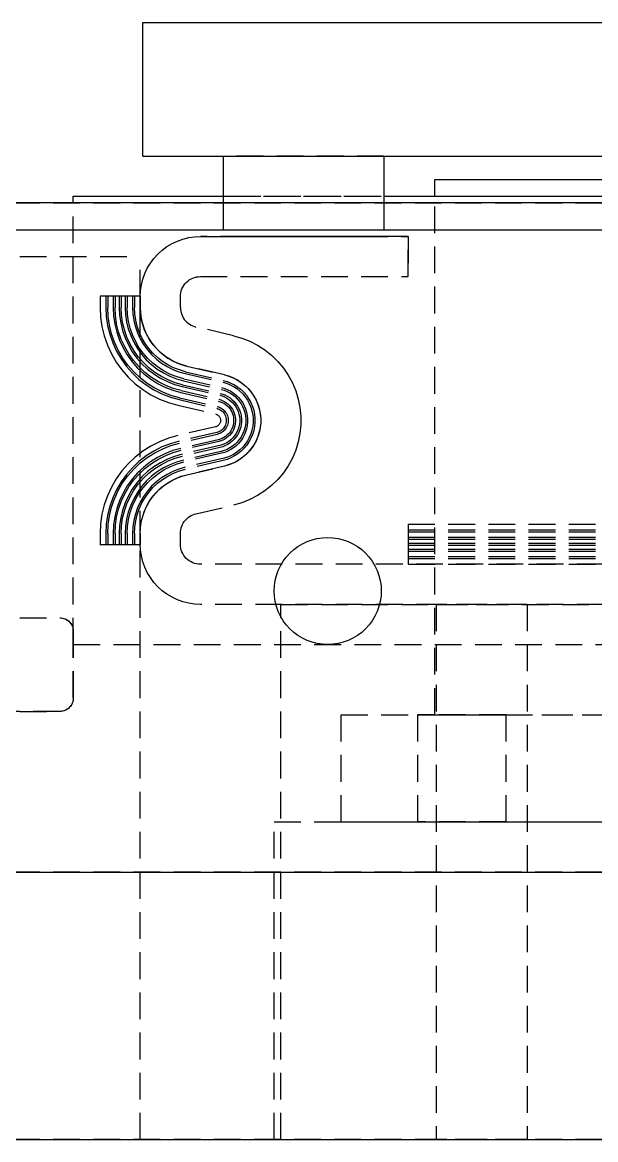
# Model space of a CAD drawing. Header units: metres. Extents: x -200 to 3000, y -1652 to 380.
# Drawn here: x 2541.2 to 2584, y -760 to -676.5 of the extents above; entities that cross this region are included whole.
import ezdxf

# ---------------------------------------------------------------- set-up
doc = ezdxf.new("R2010")
doc.units = ezdxf.units.M
doc.linetypes.add('DASHED2', pattern=[3, 2, -1])
doc.layers.add('GIZLI', color=8, linetype='DASHED2')
doc.layers.add('GORUNEN', color=7, linetype='Continuous')

msp = doc.modelspace()

# ---------------------------------------------------------------- linework, layer by layer
at = {"layer": 'GIZLI'}
for points in [[(2550.2, -686.5), (2550.2, -676.5)], [(2550.2, -676.5), (2649.8, -676.5)], [(2550.2, -686.5), (2550.2, -676.5)], [(2550.2, -676.5), (2649.8, -676.5)], [(2550.2, -686.5), (2550.2, -676.5)], [(2550.2, -676.5), (2649.8, -676.5)], [(2550.2, -686.5), (2550.2, -676.5)], [(2550.2, -676.5), (2649.8, -676.5)], [(2550.2, -686.5), (2550.2, -676.5)], [(2550.2, -676.5), (2649.8, -676.5)], [(2550.2, -686.5), (2649.8, -686.5)], [(2550.2, -686.5), (2649.8, -686.5)], [(2550.2, -686.5), (2649.8, -686.5)], [(2550.2, -686.5), (2649.8, -686.5)], [(2550.2, -686.5), (2649.8, -686.5)], [(2568.2, -686.5), (2556.2, -686.5)], [(2556.2, -686.5), (2562.2, -686.5)], [(2568.2, -686.5), (2556.2, -686.5)], [(2556.2, -686.5), (2562.2, -686.5)], [(2568.2, -686.5), (2556.2, -686.5)], [(2556.2, -686.5), (2562.2, -686.5)], [(2556.2, -686.5), (2556.2, -692.5)], [(2556.2, -686.5), (2556.2, -692.5)], [(2562.2, -686.5), (2568.2, -686.5)], [(2562.2, -686.5), (2568.2, -686.5)], [(2562.2, -686.5), (2568.2, -686.5)], [(2568.2, -686.5), (2568.2, -692.5)], [(2568.2, -686.5), (2568.2, -692.5)], [(2572, -728.25), (2572, -688.25)], [(2572, -688.25), (2628, -688.25)], [(2545, -723), (2545, -689.5)], [(2545, -689.5), (2655, -689.5)], [(2556.2, -689.5), (2568.2, -689.5)], [(2572, -728.25), (2572, -689.5)], [(2507.5, -690), (2692.5, -690)], [(2545, -723), (2545, -690)], [(2556.2, -690), (2556.2, -692.5)], [(2568.2, -690), (2568.2, -692.5)], [(2502.5, -692), (2692.5, -692)], [(2550, -697), (2550.022, -696.559), (2550.086, -696.122), (2550.194, -695.694), (2550.343, -695.278), (2550.531, -694.879), (2550.758, -694.5), (2551.021, -694.145), (2551.318, -693.818), (2551.645, -693.521), (2552, -693.258), (2552.379, -693.031), (2552.778, -692.843), (2553.194, -692.694), (2553.622, -692.586), (2554.059, -692.522), (2554.5, -692.5)], [(2550, -697), (2550.022, -696.559), (2550.086, -696.122), (2550.194, -695.694), (2550.343, -695.278), (2550.531, -694.879), (2550.758, -694.5), (2551.021, -694.145), (2551.318, -693.818), (2551.645, -693.521), (2552, -693.258), (2552.379, -693.031), (2552.778, -692.843), (2553.194, -692.694), (2553.622, -692.586), (2554.059, -692.522), (2554.5, -692.5)], [(2570, -692.5), (2554.5, -692.5)], [(2554.5, -692.5), (2570, -692.5)], [(2568.2, -692.5), (2556.2, -692.5)], [(2556.2, -692.5), (2562.2, -692.5)], [(2568.2, -692.5), (2556.2, -692.5)], [(2556.2, -692.5), (2562.2, -692.5)], [(2568.2, -692.5), (2556.2, -692.5)], [(2556.2, -692.5), (2562.2, -692.5)], [(2562.2, -692.5), (2568.2, -692.5)], [(2562.2, -692.5), (2568.2, -692.5)], [(2562.2, -692.5), (2568.2, -692.5)], [(2570, -695.5), (2570, -692.5)], [(2570, -692.5), (2570, -695.5)], [(2520, -694), (2550, -694)], [(2520, -694), (2550, -694)], [(2520, -694), (2550, -694)], [(2520, -694), (2550, -694)], [(2550, -760), (2550, -694)], [(2550, -760), (2550, -694)], [(2550, -760), (2550, -694)], [(2550, -760), (2550, -694)], [(2553, -697), (2553.007, -696.853), (2553.029, -696.707), (2553.065, -696.565), (2553.114, -696.426), (2553.177, -696.293), (2553.253, -696.167), (2553.34, -696.048), (2553.439, -695.939), (2553.548, -695.84), (2553.667, -695.753), (2553.793, -695.677), (2553.926, -695.614), (2554.065, -695.565), (2554.207, -695.529), (2554.353, -695.507), (2554.5, -695.5)], [(2553, -697), (2553.007, -696.853), (2553.029, -696.707), (2553.065, -696.565), (2553.114, -696.426), (2553.177, -696.293), (2553.253, -696.167), (2553.34, -696.048), (2553.439, -695.939), (2553.548, -695.84), (2553.667, -695.753), (2553.793, -695.677), (2553.926, -695.614), (2554.065, -695.565), (2554.207, -695.529), (2554.353, -695.507), (2554.5, -695.5)], [(2554.5, -695.5), (2570, -695.5)], [(2554.5, -695.5), (2570, -695.5)], [(2547, -696.957), (2547, -697.807)], [(2547.428, -696.957), (2547, -696.957)], [(2550, -696.957), (2547, -696.957)], [(2547.428, -696.957), (2547.428, -697.807)], [(2547.57, -696.957), (2547.428, -696.957)], [(2547.57, -696.957), (2547.57, -697.807)], [(2547.57, -696.957), (2547.57, -697.807)], [(2547.979, -696.957), (2547.57, -696.957)], [(2547.979, -696.957), (2547.979, -697.807)], [(2548.12, -696.957), (2547.979, -696.957)], [(2548.12, -696.957), (2548.12, -697.807)], [(2548.12, -696.957), (2548.12, -697.807)], [(2548.429, -696.957), (2548.12, -696.957)], [(2548.429, -696.957), (2548.429, -697.807)], [(2548.571, -696.957), (2548.429, -696.957)], [(2548.571, -696.957), (2548.571, -697.807)], [(2548.571, -696.957), (2548.571, -697.807)], [(2548.88, -696.957), (2548.571, -696.957)], [(2548.88, -696.957), (2548.88, -697.807)], [(2549.021, -696.957), (2548.88, -696.957)], [(2549.021, -696.957), (2549.021, -697.807)], [(2549.021, -696.957), (2549.021, -697.807)], [(2549.43, -696.957), (2549.021, -696.957)], [(2549.43, -696.957), (2549.43, -697.807)], [(2549.572, -696.957), (2549.43, -696.957)], [(2549.572, -696.957), (2549.572, -697.807)], [(2549.572, -696.957), (2549.572, -697.807)], [(2550, -696.957), (2549.572, -696.957)], [(2550, -696.957), (2550, -697.807)], [(2550, -696.957), (2550, -697.807)], [(2550, -697.807), (2550, -697)], [(2550, -697.807), (2550, -697)], [(2553, -697.807), (2553, -697)], [(2553, -697.807), (2553, -697)], [(2547, -697.807), (2547.035, -698.526), (2547.138, -699.238), (2547.309, -699.937), (2547.546, -700.616), (2547.847, -701.27), (2548.209, -701.891), (2548.629, -702.475), (2549.104, -703.016), (2549.628, -703.509), (2550.196, -703.95), (2550.805, -704.334), (2551.447, -704.658), (2552.117, -704.919), (2552.81, -705.114)], [(2547.428, -697.807), (2547.461, -698.485), (2547.558, -699.156), (2547.72, -699.815), (2547.943, -700.456), (2548.227, -701.072), (2548.569, -701.658), (2548.965, -702.208), (2549.412, -702.718), (2549.906, -703.183), (2550.442, -703.599), (2551.016, -703.961), (2551.621, -704.266), (2552.253, -704.513), (2552.906, -704.697)], [(2552.938, -704.559), (2552.298, -704.379), (2551.679, -704.137), (2551.085, -703.838), (2550.523, -703.483), (2549.998, -703.076), (2549.514, -702.62), (2549.076, -702.12), (2548.687, -701.581), (2548.352, -701.006), (2548.074, -700.403), (2547.855, -699.775), (2547.697, -699.129), (2547.602, -698.471), (2547.57, -697.807)], [(2552.938, -704.559), (2552.298, -704.379), (2551.679, -704.137), (2551.085, -703.838), (2550.523, -703.483), (2549.998, -703.076), (2549.514, -702.62), (2549.076, -702.12), (2548.687, -701.581), (2548.352, -701.006), (2548.074, -700.403), (2547.855, -699.775), (2547.697, -699.129), (2547.602, -698.471), (2547.57, -697.807)], [(2547.979, -697.807), (2548.009, -698.432), (2548.098, -699.051), (2548.247, -699.659), (2548.453, -700.25), (2548.715, -700.818), (2549.03, -701.358), (2549.395, -701.866), (2549.808, -702.336), (2550.263, -702.765), (2550.758, -703.148), (2551.287, -703.482), (2551.845, -703.764), (2552.428, -703.991), (2553.03, -704.161)], [(2553.062, -704.023), (2552.473, -703.857), (2551.903, -703.635), (2551.356, -703.359), (2550.839, -703.032), (2550.355, -702.658), (2549.91, -702.238), (2549.506, -701.778), (2549.149, -701.281), (2548.84, -700.752), (2548.584, -700.197), (2548.383, -699.619), (2548.237, -699.024), (2548.149, -698.419), (2548.12, -697.807)], [(2553.062, -704.023), (2552.473, -703.857), (2551.903, -703.635), (2551.356, -703.359), (2550.839, -703.032), (2550.355, -702.658), (2549.91, -702.238), (2549.506, -701.778), (2549.149, -701.281), (2548.84, -700.752), (2548.584, -700.197), (2548.383, -699.619), (2548.237, -699.024), (2548.149, -698.419), (2548.12, -697.807)], [(2548.429, -697.807), (2548.457, -698.389), (2548.541, -698.965), (2548.679, -699.531), (2548.871, -700.081), (2549.115, -700.61), (2549.408, -701.113), (2549.748, -701.585), (2550.132, -702.023), (2550.556, -702.423), (2551.016, -702.779), (2551.509, -703.09), (2552.029, -703.352), (2552.571, -703.564), (2553.132, -703.722)], [(2553.164, -703.584), (2552.616, -703.43), (2552.086, -703.223), (2551.579, -702.967), (2551.098, -702.663), (2550.648, -702.315), (2550.234, -701.925), (2549.859, -701.497), (2549.527, -701.036), (2549.24, -700.544), (2549.002, -700.028), (2548.815, -699.491), (2548.68, -698.938), (2548.598, -698.376), (2548.571, -697.807)], [(2553.164, -703.584), (2552.616, -703.43), (2552.086, -703.223), (2551.579, -702.967), (2551.098, -702.663), (2550.648, -702.315), (2550.234, -701.925), (2549.859, -701.497), (2549.527, -701.036), (2549.24, -700.544), (2549.002, -700.028), (2548.815, -699.491), (2548.68, -698.938), (2548.598, -698.376), (2548.571, -697.807)], [(2548.88, -697.807), (2548.906, -698.346), (2548.983, -698.879), (2549.111, -699.403), (2549.289, -699.912), (2549.515, -700.402), (2549.786, -700.867), (2550.101, -701.305), (2550.456, -701.71), (2550.849, -702.08), (2551.275, -702.41), (2551.731, -702.698), (2552.212, -702.941), (2552.715, -703.136), (2553.233, -703.283)], [(2553.265, -703.145), (2552.76, -703.002), (2552.27, -702.812), (2551.801, -702.575), (2551.356, -702.294), (2550.941, -701.972), (2550.558, -701.612), (2550.212, -701.217), (2549.905, -700.79), (2549.64, -700.336), (2549.42, -699.859), (2549.247, -699.363), (2549.122, -698.852), (2549.047, -698.332), (2549.021, -697.807)], [(2553.265, -703.145), (2552.76, -703.002), (2552.27, -702.812), (2551.801, -702.575), (2551.356, -702.294), (2550.941, -701.972), (2550.558, -701.612), (2550.212, -701.217), (2549.905, -700.79), (2549.64, -700.336), (2549.42, -699.859), (2549.247, -699.363), (2549.122, -698.852), (2549.047, -698.332), (2549.021, -697.807)], [(2549.43, -697.807), (2549.453, -698.293), (2549.523, -698.774), (2549.639, -699.247), (2549.799, -699.706), (2550.003, -700.148), (2550.248, -700.568), (2550.532, -700.963), (2550.852, -701.328), (2551.206, -701.662), (2551.591, -701.96), (2552.002, -702.219), (2552.436, -702.438), (2552.889, -702.615), (2553.357, -702.747)], [(2553.389, -702.609), (2552.934, -702.481), (2552.494, -702.309), (2552.072, -702.096), (2551.672, -701.844), (2551.298, -701.554), (2550.954, -701.23), (2550.642, -700.875), (2550.366, -700.491), (2550.128, -700.082), (2549.93, -699.653), (2549.774, -699.207), (2549.662, -698.748), (2549.594, -698.28), (2549.572, -697.807)], [(2553.389, -702.609), (2552.934, -702.481), (2552.494, -702.309), (2552.072, -702.096), (2551.672, -701.844), (2551.298, -701.554), (2550.954, -701.23), (2550.642, -700.875), (2550.366, -700.491), (2550.128, -700.082), (2549.93, -699.653), (2549.774, -699.207), (2549.662, -698.748), (2549.594, -698.28), (2549.572, -697.807)], [(2550, -697.807), (2550.018, -698.215), (2550.074, -698.619), (2550.165, -699.017), (2550.293, -699.404), (2550.455, -699.779), (2550.65, -700.137), (2550.877, -700.476), (2551.133, -700.793), (2551.417, -701.086), (2551.727, -701.351), (2552.059, -701.588), (2552.412, -701.794), (2552.781, -701.966), (2553.129, -702.093), (2553.486, -702.192)], [(2553.486, -702.192), (2553.07, -702.074), (2552.668, -701.918), (2552.283, -701.723), (2551.918, -701.493), (2551.577, -701.228), (2551.262, -700.933), (2550.978, -700.608), (2550.726, -700.258), (2550.508, -699.885), (2550.327, -699.493), (2550.185, -699.085), (2550.083, -698.666), (2550.021, -698.239), (2550, -697.807)], [(2553.486, -702.192), (2553.07, -702.074), (2552.668, -701.918), (2552.283, -701.723), (2551.918, -701.493), (2551.577, -701.228), (2551.262, -700.933), (2550.978, -700.608), (2550.726, -700.258), (2550.508, -699.885), (2550.327, -699.493), (2550.185, -699.085), (2550.083, -698.666), (2550.021, -698.239), (2550, -697.807)], [(2553.486, -702.192), (2553.07, -702.074), (2552.668, -701.918), (2552.283, -701.723), (2551.918, -701.493), (2551.577, -701.228), (2551.262, -700.933), (2550.978, -700.608), (2550.726, -700.258), (2550.508, -699.885), (2550.327, -699.493), (2550.185, -699.085), (2550.083, -698.666), (2550.021, -698.239), (2550, -697.807)], [(2553, -697.807), (2553.006, -697.943), (2553.025, -698.078), (2553.055, -698.211), (2553.098, -698.34), (2553.152, -698.465), (2553.217, -698.584), (2553.292, -698.697), (2553.378, -698.803), (2553.472, -698.9), (2553.575, -698.988), (2553.686, -699.067), (2553.804, -699.136), (2553.927, -699.193), (2554.043, -699.236), (2554.162, -699.269)], [(2553, -697.807), (2553.006, -697.943), (2553.025, -698.078), (2553.055, -698.211), (2553.098, -698.34), (2553.152, -698.465), (2553.217, -698.584), (2553.292, -698.697), (2553.378, -698.803), (2553.472, -698.9), (2553.575, -698.988), (2553.686, -699.067), (2553.804, -699.136), (2553.927, -699.193), (2554.043, -699.236), (2554.162, -699.269)], [(2556.965, -699.917), (2554.162, -699.269)], [(2556.965, -699.917), (2554.162, -699.269)], [(2556.965, -699.917), (2557.587, -700.094), (2558.188, -700.332), (2558.763, -700.628), (2559.305, -700.98), (2559.81, -701.384), (2560.272, -701.837), (2560.687, -702.333), (2561.05, -702.867), (2561.359, -703.435), (2561.61, -704.032), (2561.8, -704.649), (2561.928, -705.283), (2561.992, -705.927), (2561.992, -706.573), (2561.928, -707.217), (2561.8, -707.851), (2561.61, -708.468), (2561.359, -709.065), (2561.05, -709.633), (2560.687, -710.167), (2560.272, -710.663), (2559.81, -711.116), (2559.305, -711.52), (2558.763, -711.872), (2558.188, -712.168), (2557.587, -712.406), (2556.965, -712.583)], [(2556.965, -699.917), (2557.587, -700.094), (2558.188, -700.332), (2558.763, -700.628), (2559.305, -700.98), (2559.81, -701.384), (2560.272, -701.837), (2560.687, -702.333), (2561.05, -702.867), (2561.359, -703.435), (2561.61, -704.032), (2561.8, -704.649), (2561.928, -705.283), (2561.992, -705.927), (2561.992, -706.573), (2561.928, -707.217), (2561.8, -707.851), (2561.61, -708.468), (2561.359, -709.065), (2561.05, -709.633), (2560.687, -710.167), (2560.272, -710.663), (2559.81, -711.116), (2559.305, -711.52), (2558.763, -711.872), (2558.188, -712.168), (2557.587, -712.406), (2556.965, -712.583)], [(2556.289, -702.84), (2553.486, -702.192)], [(2556.289, -702.84), (2553.486, -702.192)], [(2553.486, -702.192), (2556.289, -702.84)], [(2553.486, -702.192), (2556.289, -702.84)], [(2553.357, -702.747), (2556.16, -703.395)], [(2553.389, -702.609), (2556.192, -703.258)], [(2553.389, -702.609), (2556.192, -703.258)], [(2556.289, -702.84), (2556.603, -702.928), (2556.907, -703.045), (2557.199, -703.19), (2557.476, -703.361), (2557.736, -703.558), (2557.977, -703.778), (2558.196, -704.019), (2558.392, -704.279), (2558.563, -704.557), (2558.707, -704.849), (2558.824, -705.153), (2558.911, -705.467), (2558.969, -705.788), (2558.997, -706.113), (2558.995, -706.439), (2558.962, -706.763), (2558.899, -707.083), (2558.807, -707.395), (2558.686, -707.698), (2558.538, -707.988), (2558.363, -708.263), (2558.163, -708.521), (2557.94, -708.759), (2557.696, -708.975), (2557.433, -709.167), (2557.154, -709.335), (2556.86, -709.475), (2556.578, -709.58), (2556.289, -709.66)], [(2556.289, -702.84), (2556.624, -702.935), (2556.947, -703.063), (2557.257, -703.223), (2557.549, -703.412), (2557.821, -703.63), (2558.07, -703.874), (2558.293, -704.141), (2558.489, -704.429), (2558.655, -704.734), (2558.79, -705.055), (2558.892, -705.388), (2558.961, -705.729), (2558.996, -706.076), (2558.996, -706.424), (2558.961, -706.771), (2558.892, -707.112), (2558.79, -707.445), (2558.655, -707.766), (2558.489, -708.071), (2558.293, -708.359), (2558.07, -708.626), (2557.821, -708.87), (2557.549, -709.088), (2557.257, -709.277), (2556.947, -709.437), (2556.624, -709.565), (2556.289, -709.66)], [(2556.289, -702.84), (2556.624, -702.935), (2556.947, -703.063), (2557.257, -703.223), (2557.549, -703.412), (2557.821, -703.63), (2558.07, -703.874), (2558.293, -704.141), (2558.489, -704.429), (2558.655, -704.734), (2558.79, -705.055), (2558.892, -705.388), (2558.961, -705.729), (2558.996, -706.076), (2558.996, -706.424), (2558.961, -706.771), (2558.892, -707.112), (2558.79, -707.445), (2558.655, -707.766), (2558.489, -708.071), (2558.293, -708.359), (2558.07, -708.626), (2557.821, -708.87), (2557.549, -709.088), (2557.257, -709.277), (2556.947, -709.437), (2556.624, -709.565), (2556.289, -709.66)], [(2556.289, -702.84), (2556.624, -702.935), (2556.947, -703.063), (2557.257, -703.223), (2557.549, -703.412), (2557.821, -703.63), (2558.07, -703.874), (2558.293, -704.141), (2558.489, -704.429), (2558.655, -704.734), (2558.79, -705.055), (2558.892, -705.388), (2558.961, -705.729), (2558.996, -706.076), (2558.996, -706.424), (2558.961, -706.771), (2558.892, -707.112), (2558.79, -707.445), (2558.655, -707.766), (2558.489, -708.071), (2558.293, -708.359), (2558.07, -708.626), (2557.821, -708.87), (2557.549, -709.088), (2557.257, -709.277), (2556.947, -709.437), (2556.624, -709.565), (2556.289, -709.66)], [(2553.132, -703.722), (2555.935, -704.37)], [(2553.164, -703.584), (2555.967, -704.233)], [(2553.164, -703.584), (2555.967, -704.233)], [(2553.233, -703.283), (2556.036, -703.931)], [(2553.265, -703.145), (2556.068, -703.794)], [(2553.265, -703.145), (2556.068, -703.794)], [(2556.068, -703.794), (2556.309, -703.862), (2556.543, -703.954), (2556.766, -704.069), (2556.976, -704.206), (2557.172, -704.363), (2557.351, -704.538), (2557.512, -704.73), (2557.653, -704.938), (2557.773, -705.158), (2557.87, -705.389), (2557.944, -705.629), (2557.993, -705.875), (2558.018, -706.125), (2558.018, -706.375), (2557.993, -706.625), (2557.944, -706.871), (2557.87, -707.111), (2557.773, -707.342), (2557.653, -707.562), (2557.512, -707.77), (2557.351, -707.962), (2557.172, -708.137), (2556.976, -708.294), (2556.766, -708.431), (2556.543, -708.546), (2556.309, -708.638), (2556.068, -708.706)], [(2556.068, -703.794), (2556.309, -703.862), (2556.543, -703.954), (2556.766, -704.069), (2556.976, -704.206), (2557.172, -704.363), (2557.351, -704.538), (2557.512, -704.73), (2557.653, -704.938), (2557.773, -705.158), (2557.87, -705.389), (2557.944, -705.629), (2557.993, -705.875), (2558.018, -706.125), (2558.018, -706.375), (2557.993, -706.625), (2557.944, -706.871), (2557.87, -707.111), (2557.773, -707.342), (2557.653, -707.562), (2557.512, -707.77), (2557.351, -707.962), (2557.172, -708.137), (2556.976, -708.294), (2556.766, -708.431), (2556.543, -708.546), (2556.309, -708.638), (2556.068, -708.706)], [(2556.16, -703.395), (2556.441, -703.475), (2556.712, -703.582), (2556.971, -703.716), (2557.215, -703.874), (2557.443, -704.057), (2557.651, -704.261), (2557.838, -704.484), (2558.002, -704.725), (2558.141, -704.981), (2558.254, -705.25), (2558.34, -705.529), (2558.398, -705.814), (2558.426, -706.104), (2558.426, -706.396), (2558.398, -706.686), (2558.34, -706.971), (2558.254, -707.25), (2558.141, -707.519), (2558.002, -707.775), (2557.838, -708.016), (2557.651, -708.239), (2557.443, -708.443), (2557.215, -708.626), (2556.971, -708.784), (2556.712, -708.918), (2556.441, -709.025), (2556.16, -709.105)], [(2556.192, -703.258), (2556.486, -703.341), (2556.77, -703.453), (2557.042, -703.593), (2557.298, -703.76), (2557.537, -703.951), (2557.755, -704.165), (2557.951, -704.399), (2558.123, -704.652), (2558.269, -704.92), (2558.387, -705.202), (2558.477, -705.494), (2558.537, -705.793), (2558.568, -706.097), (2558.568, -706.403), (2558.537, -706.707), (2558.477, -707.006), (2558.387, -707.298), (2558.269, -707.58), (2558.123, -707.848), (2557.951, -708.101), (2557.755, -708.335), (2557.537, -708.549), (2557.298, -708.74), (2557.042, -708.907), (2556.77, -709.047), (2556.486, -709.159), (2556.192, -709.242)], [(2556.192, -703.258), (2556.486, -703.341), (2556.77, -703.453), (2557.042, -703.593), (2557.298, -703.76), (2557.537, -703.951), (2557.755, -704.165), (2557.951, -704.399), (2558.123, -704.652), (2558.269, -704.92), (2558.387, -705.202), (2558.477, -705.494), (2558.537, -705.793), (2558.568, -706.097), (2558.568, -706.403), (2558.537, -706.707), (2558.477, -707.006), (2558.387, -707.298), (2558.269, -707.58), (2558.123, -707.848), (2557.951, -708.101), (2557.755, -708.335), (2557.537, -708.549), (2557.298, -708.74), (2557.042, -708.907), (2556.77, -709.047), (2556.486, -709.159), (2556.192, -709.242)], [(2552.906, -704.697), (2555.709, -705.345)], [(2552.938, -704.559), (2555.741, -705.208)], [(2552.938, -704.559), (2555.741, -705.208)], [(2553.03, -704.161), (2555.833, -704.809)], [(2553.062, -704.023), (2555.865, -704.672)], [(2553.062, -704.023), (2555.865, -704.672)], [(2555.865, -704.672), (2556.02, -704.716), (2556.17, -704.775), (2556.313, -704.849), (2556.448, -704.937), (2556.574, -705.037), (2556.689, -705.15), (2556.793, -705.274), (2556.883, -705.407), (2556.96, -705.549), (2557.023, -705.697), (2557.07, -705.851), (2557.102, -706.009), (2557.118, -706.169), (2557.118, -706.331), (2557.102, -706.491), (2557.07, -706.649), (2557.023, -706.803), (2556.96, -706.951), (2556.883, -707.093), (2556.793, -707.226), (2556.689, -707.35), (2556.574, -707.463), (2556.448, -707.563), (2556.313, -707.651), (2556.17, -707.725), (2556.02, -707.784), (2555.865, -707.828)], [(2555.865, -704.672), (2556.02, -704.716), (2556.17, -704.775), (2556.313, -704.849), (2556.448, -704.937), (2556.574, -705.037), (2556.689, -705.15), (2556.793, -705.274), (2556.883, -705.407), (2556.96, -705.549), (2557.023, -705.697), (2557.07, -705.851), (2557.102, -706.009), (2557.118, -706.169), (2557.118, -706.331), (2557.102, -706.491), (2557.07, -706.649), (2557.023, -706.803), (2556.96, -706.951), (2556.883, -707.093), (2556.793, -707.226), (2556.689, -707.35), (2556.574, -707.463), (2556.448, -707.563), (2556.313, -707.651), (2556.17, -707.725), (2556.02, -707.784), (2555.865, -707.828)], [(2555.935, -704.37), (2556.119, -704.423), (2556.298, -704.493), (2556.468, -704.581), (2556.629, -704.686), (2556.779, -704.806), (2556.916, -704.94), (2557.04, -705.087), (2557.147, -705.246), (2557.239, -705.415), (2557.313, -705.592), (2557.37, -705.775), (2557.408, -705.963), (2557.427, -706.154), (2557.427, -706.346), (2557.408, -706.537), (2557.37, -706.725), (2557.313, -706.908), (2557.239, -707.085), (2557.147, -707.254), (2557.04, -707.413), (2556.916, -707.56), (2556.779, -707.694), (2556.629, -707.814), (2556.468, -707.919), (2556.298, -708.007), (2556.119, -708.077), (2555.935, -708.13)], [(2555.967, -704.233), (2556.165, -704.289), (2556.356, -704.365), (2556.539, -704.459), (2556.712, -704.571), (2556.873, -704.7), (2557.02, -704.844), (2557.152, -705.002), (2557.268, -705.172), (2557.367, -705.353), (2557.446, -705.543), (2557.507, -705.74), (2557.548, -705.942), (2557.568, -706.147), (2557.568, -706.353), (2557.548, -706.558), (2557.507, -706.76), (2557.446, -706.957), (2557.367, -707.147), (2557.268, -707.328), (2557.152, -707.498), (2557.02, -707.656), (2556.873, -707.8), (2556.712, -707.929), (2556.539, -708.041), (2556.356, -708.135), (2556.165, -708.211), (2555.967, -708.267)], [(2555.967, -704.233), (2556.165, -704.289), (2556.356, -704.365), (2556.539, -704.459), (2556.712, -704.571), (2556.873, -704.7), (2557.02, -704.844), (2557.152, -705.002), (2557.268, -705.172), (2557.367, -705.353), (2557.446, -705.543), (2557.507, -705.74), (2557.548, -705.942), (2557.568, -706.147), (2557.568, -706.353), (2557.548, -706.558), (2557.507, -706.76), (2557.446, -706.957), (2557.367, -707.147), (2557.268, -707.328), (2557.152, -707.498), (2557.02, -707.656), (2556.873, -707.8), (2556.712, -707.929), (2556.539, -708.041), (2556.356, -708.135), (2556.165, -708.211), (2555.967, -708.267)], [(2556.036, -703.931), (2556.264, -703.996), (2556.484, -704.083), (2556.695, -704.192), (2556.893, -704.32), (2557.078, -704.468), (2557.247, -704.634), (2557.399, -704.816), (2557.532, -705.011), (2557.645, -705.219), (2557.737, -705.438), (2557.807, -705.664), (2557.853, -705.896), (2557.877, -706.132), (2557.877, -706.368), (2557.853, -706.604), (2557.807, -706.836), (2557.737, -707.062), (2557.645, -707.281), (2557.532, -707.489), (2557.399, -707.684), (2557.247, -707.866), (2557.078, -708.032), (2556.893, -708.18), (2556.695, -708.308), (2556.484, -708.417), (2556.264, -708.504), (2556.036, -708.569)], [(2552.81, -705.114), (2555.613, -705.763)], [(2555.709, -705.345), (2555.798, -705.371), (2555.884, -705.405), (2555.966, -705.447), (2556.044, -705.497), (2556.116, -705.555), (2556.182, -705.62), (2556.241, -705.69), (2556.293, -705.767), (2556.337, -705.848), (2556.373, -705.933), (2556.4, -706.021), (2556.418, -706.112), (2556.427, -706.204), (2556.427, -706.296), (2556.418, -706.388), (2556.4, -706.479), (2556.373, -706.567), (2556.337, -706.652), (2556.293, -706.733), (2556.241, -706.81), (2556.182, -706.88), (2556.116, -706.945), (2556.044, -707.003), (2555.966, -707.053), (2555.884, -707.095), (2555.798, -707.129), (2555.709, -707.155)], [(2555.741, -705.208), (2555.843, -705.237), (2555.942, -705.276), (2556.037, -705.325), (2556.126, -705.383), (2556.209, -705.449), (2556.285, -705.524), (2556.354, -705.605), (2556.414, -705.693), (2556.464, -705.787), (2556.506, -705.885), (2556.537, -705.987), (2556.558, -706.091), (2556.569, -706.197), (2556.569, -706.303), (2556.558, -706.409), (2556.537, -706.513), (2556.506, -706.615), (2556.464, -706.713), (2556.414, -706.807), (2556.354, -706.895), (2556.285, -706.976), (2556.209, -707.051), (2556.126, -707.117), (2556.037, -707.175), (2555.942, -707.224), (2555.843, -707.263), (2555.741, -707.292)], [(2555.741, -705.208), (2555.843, -705.237), (2555.942, -705.276), (2556.037, -705.325), (2556.126, -705.383), (2556.209, -705.449), (2556.285, -705.524), (2556.354, -705.605), (2556.414, -705.693), (2556.464, -705.787), (2556.506, -705.885), (2556.537, -705.987), (2556.558, -706.091), (2556.569, -706.197), (2556.569, -706.303), (2556.558, -706.409), (2556.537, -706.513), (2556.506, -706.615), (2556.464, -706.713), (2556.414, -706.807), (2556.354, -706.895), (2556.285, -706.976), (2556.209, -707.051), (2556.126, -707.117), (2556.037, -707.175), (2555.942, -707.224), (2555.843, -707.263), (2555.741, -707.292)], [(2555.833, -704.809), (2555.975, -704.85), (2556.112, -704.904), (2556.242, -704.971), (2556.366, -705.051), (2556.48, -705.143), (2556.586, -705.246), (2556.68, -705.359), (2556.763, -705.48), (2556.833, -705.61), (2556.89, -705.745), (2556.933, -705.886), (2556.962, -706.03), (2556.977, -706.176), (2556.977, -706.324), (2556.962, -706.47), (2556.933, -706.614), (2556.89, -706.755), (2556.833, -706.89), (2556.763, -707.02), (2556.68, -707.141), (2556.586, -707.254), (2556.48, -707.357), (2556.366, -707.449), (2556.242, -707.529), (2556.112, -707.596), (2555.975, -707.65), (2555.833, -707.691)], [(2555.613, -705.763), (2555.661, -705.776), (2555.707, -705.795), (2555.751, -705.818), (2555.793, -705.845), (2555.832, -705.876), (2555.867, -705.911), (2555.899, -705.949), (2555.927, -705.99), (2555.951, -706.033), (2555.97, -706.079), (2555.985, -706.127), (2555.994, -706.176), (2555.999, -706.225), (2555.999, -706.275), (2555.994, -706.324), (2555.985, -706.373), (2555.97, -706.421), (2555.951, -706.467), (2555.927, -706.51), (2555.899, -706.551), (2555.867, -706.589), (2555.832, -706.624), (2555.793, -706.655), (2555.751, -706.682), (2555.707, -706.705), (2555.661, -706.724), (2555.613, -706.737)], [(2555.613, -706.737), (2552.81, -707.386)], [(2555.709, -707.155), (2552.906, -707.803)], [(2552.81, -707.386), (2552.117, -707.581), (2551.447, -707.842), (2550.805, -708.166), (2550.196, -708.55), (2549.628, -708.991), (2549.104, -709.484), (2548.629, -710.025), (2548.209, -710.609), (2547.847, -711.23), (2547.546, -711.884), (2547.309, -712.563), (2547.138, -713.262), (2547.035, -713.974), (2547, -714.693)], [(2552.906, -707.803), (2552.253, -707.987), (2551.621, -708.234), (2551.016, -708.539), (2550.442, -708.901), (2549.906, -709.317), (2549.412, -709.782), (2548.965, -710.292), (2548.569, -710.842), (2548.227, -711.428), (2547.943, -712.044), (2547.72, -712.685), (2547.558, -713.344), (2547.461, -714.015), (2547.428, -714.693)], [(2547.57, -714.693), (2547.602, -714.029), (2547.697, -713.371), (2547.855, -712.725), (2548.074, -712.097), (2548.352, -711.494), (2548.687, -710.919), (2549.076, -710.38), (2549.514, -709.88), (2549.998, -709.424), (2550.523, -709.017), (2551.085, -708.662), (2551.679, -708.363), (2552.298, -708.121), (2552.938, -707.941)], [(2547.57, -714.693), (2547.602, -714.029), (2547.697, -713.371), (2547.855, -712.725), (2548.074, -712.097), (2548.352, -711.494), (2548.687, -710.919), (2549.076, -710.38), (2549.514, -709.88), (2549.998, -709.424), (2550.523, -709.017), (2551.085, -708.662), (2551.679, -708.363), (2552.298, -708.121), (2552.938, -707.941)], [(2555.741, -707.292), (2552.938, -707.941)], [(2555.741, -707.292), (2552.938, -707.941)], [(2555.833, -707.691), (2553.03, -708.339)], [(2555.865, -707.828), (2553.062, -708.477)], [(2555.865, -707.828), (2553.062, -708.477)], [(2553.03, -708.339), (2552.428, -708.509), (2551.845, -708.736), (2551.287, -709.018), (2550.758, -709.352), (2550.263, -709.735), (2549.808, -710.164), (2549.395, -710.634), (2549.03, -711.142), (2548.715, -711.682), (2548.453, -712.25), (2548.247, -712.841), (2548.098, -713.449), (2548.009, -714.068), (2547.979, -714.693)], [(2548.12, -714.693), (2548.149, -714.081), (2548.237, -713.476), (2548.383, -712.881), (2548.584, -712.303), (2548.84, -711.748), (2549.149, -711.219), (2549.506, -710.722), (2549.91, -710.262), (2550.355, -709.842), (2550.839, -709.468), (2551.356, -709.141), (2551.903, -708.865), (2552.473, -708.643), (2553.062, -708.477)], [(2548.12, -714.693), (2548.149, -714.081), (2548.237, -713.476), (2548.383, -712.881), (2548.584, -712.303), (2548.84, -711.748), (2549.149, -711.219), (2549.506, -710.722), (2549.91, -710.262), (2550.355, -709.842), (2550.839, -709.468), (2551.356, -709.141), (2551.903, -708.865), (2552.473, -708.643), (2553.062, -708.477)], [(2553.132, -708.778), (2552.571, -708.936), (2552.029, -709.148), (2551.509, -709.41), (2551.016, -709.721), (2550.556, -710.077), (2550.132, -710.477), (2549.748, -710.915), (2549.408, -711.387), (2549.115, -711.89), (2548.871, -712.419), (2548.679, -712.969), (2548.541, -713.535), (2548.457, -714.111), (2548.429, -714.693)], [(2555.935, -708.13), (2553.132, -708.778)], [(2555.967, -708.267), (2553.164, -708.916)], [(2555.967, -708.267), (2553.164, -708.916)], [(2556.036, -708.569), (2553.233, -709.217)], [(2556.068, -708.706), (2553.265, -709.355)], [(2556.068, -708.706), (2553.265, -709.355)], [(2548.571, -714.693), (2548.598, -714.124), (2548.68, -713.562), (2548.815, -713.009), (2549.002, -712.472), (2549.24, -711.956), (2549.527, -711.464), (2549.859, -711.003), (2550.234, -710.575), (2550.648, -710.185), (2551.098, -709.837), (2551.579, -709.533), (2552.086, -709.277), (2552.616, -709.07), (2553.164, -708.916)], [(2548.571, -714.693), (2548.598, -714.124), (2548.68, -713.562), (2548.815, -713.009), (2549.002, -712.472), (2549.24, -711.956), (2549.527, -711.464), (2549.859, -711.003), (2550.234, -710.575), (2550.648, -710.185), (2551.098, -709.837), (2551.579, -709.533), (2552.086, -709.277), (2552.616, -709.07), (2553.164, -708.916)], [(2553.233, -709.217), (2552.715, -709.364), (2552.212, -709.559), (2551.731, -709.802), (2551.275, -710.09), (2550.849, -710.42), (2550.456, -710.79), (2550.101, -711.195), (2549.786, -711.633), (2549.515, -712.098), (2549.289, -712.588), (2549.111, -713.097), (2548.983, -713.621), (2548.906, -714.154), (2548.88, -714.693)], [(2549.021, -714.693), (2549.047, -714.168), (2549.122, -713.648), (2549.247, -713.137), (2549.42, -712.641), (2549.64, -712.164), (2549.905, -711.71), (2550.212, -711.283), (2550.558, -710.888), (2550.941, -710.528), (2551.356, -710.206), (2551.801, -709.925), (2552.27, -709.688), (2552.76, -709.498), (2553.265, -709.355)], [(2549.021, -714.693), (2549.047, -714.168), (2549.122, -713.648), (2549.247, -713.137), (2549.42, -712.641), (2549.64, -712.164), (2549.905, -711.71), (2550.212, -711.283), (2550.558, -710.888), (2550.941, -710.528), (2551.356, -710.206), (2551.801, -709.925), (2552.27, -709.688), (2552.76, -709.498), (2553.265, -709.355)], [(2556.16, -709.105), (2553.357, -709.753)], [(2556.192, -709.242), (2553.389, -709.891)], [(2556.192, -709.242), (2553.389, -709.891)], [(2553.486, -710.308), (2556.289, -709.66)], [(2553.486, -710.308), (2556.289, -709.66)], [(2556.289, -709.66), (2553.486, -710.308)], [(2556.289, -709.66), (2553.486, -710.308)], [(2553.357, -709.753), (2552.889, -709.885), (2552.436, -710.062), (2552.002, -710.281), (2551.591, -710.54), (2551.206, -710.838), (2550.852, -711.172), (2550.532, -711.537), (2550.248, -711.932), (2550.003, -712.352), (2549.799, -712.794), (2549.639, -713.253), (2549.523, -713.726), (2549.453, -714.207), (2549.43, -714.693)], [(2549.572, -714.693), (2549.594, -714.22), (2549.662, -713.752), (2549.774, -713.293), (2549.93, -712.847), (2550.128, -712.418), (2550.366, -712.009), (2550.642, -711.625), (2550.954, -711.27), (2551.298, -710.946), (2551.672, -710.656), (2552.072, -710.404), (2552.494, -710.191), (2552.934, -710.019), (2553.389, -709.891)], [(2549.572, -714.693), (2549.594, -714.22), (2549.662, -713.752), (2549.774, -713.293), (2549.93, -712.847), (2550.128, -712.418), (2550.366, -712.009), (2550.642, -711.625), (2550.954, -711.27), (2551.298, -710.946), (2551.672, -710.656), (2552.072, -710.404), (2552.494, -710.191), (2552.934, -710.019), (2553.389, -709.891)], [(2550, -714.693), (2550.018, -714.285), (2550.074, -713.881), (2550.165, -713.483), (2550.293, -713.096), (2550.455, -712.721), (2550.65, -712.363), (2550.877, -712.024), (2551.133, -711.707), (2551.417, -711.414), (2551.727, -711.149), (2552.059, -710.912), (2552.412, -710.706), (2552.781, -710.534), (2553.129, -710.407), (2553.486, -710.308)], [(2550, -714.693), (2550.018, -714.285), (2550.074, -713.881), (2550.165, -713.483), (2550.293, -713.096), (2550.455, -712.721), (2550.65, -712.363), (2550.877, -712.024), (2551.133, -711.707), (2551.417, -711.414), (2551.727, -711.149), (2552.059, -710.912), (2552.412, -710.706), (2552.781, -710.534), (2553.129, -710.407), (2553.486, -710.308)], [(2550, -714.693), (2550.021, -714.261), (2550.083, -713.834), (2550.185, -713.415), (2550.327, -713.007), (2550.508, -712.615), (2550.726, -712.242), (2550.978, -711.892), (2551.262, -711.567), (2551.577, -711.272), (2551.918, -711.007), (2552.283, -710.777), (2552.668, -710.582), (2553.07, -710.426), (2553.486, -710.308)], [(2550, -714.693), (2550.021, -714.261), (2550.083, -713.834), (2550.185, -713.415), (2550.327, -713.007), (2550.508, -712.615), (2550.726, -712.242), (2550.978, -711.892), (2551.262, -711.567), (2551.577, -711.272), (2551.918, -711.007), (2552.283, -710.777), (2552.668, -710.582), (2553.07, -710.426), (2553.486, -710.308)], [(2554.162, -713.231), (2556.965, -712.583)], [(2554.162, -713.231), (2556.965, -712.583)], [(2553, -714.693), (2553.006, -714.557), (2553.025, -714.422), (2553.055, -714.289), (2553.098, -714.16), (2553.152, -714.035), (2553.217, -713.916), (2553.292, -713.803), (2553.378, -713.697), (2553.472, -713.6), (2553.575, -713.512), (2553.686, -713.433), (2553.804, -713.364), (2553.927, -713.307), (2554.043, -713.264), (2554.162, -713.231)], [(2553, -714.693), (2553.006, -714.557), (2553.025, -714.422), (2553.055, -714.289), (2553.098, -714.16), (2553.152, -714.035), (2553.217, -713.916), (2553.292, -713.803), (2553.378, -713.697), (2553.472, -713.6), (2553.575, -713.512), (2553.686, -713.433), (2553.804, -713.364), (2553.927, -713.307), (2554.043, -713.264), (2554.162, -713.231)], [(2547, -714.693), (2547, -715.543)], [(2547.428, -714.693), (2547.428, -715.543)], [(2547.57, -714.693), (2547.57, -715.543)], [(2547.57, -714.693), (2547.57, -715.543)], [(2547.979, -714.693), (2547.979, -715.543)], [(2548.12, -714.693), (2548.12, -715.543)], [(2548.12, -714.693), (2548.12, -715.543)], [(2548.429, -714.693), (2548.429, -715.543)], [(2548.571, -714.693), (2548.571, -715.543)], [(2548.571, -714.693), (2548.571, -715.543)], [(2548.88, -714.693), (2548.88, -715.543)], [(2549.021, -714.693), (2549.021, -715.543)], [(2549.021, -714.693), (2549.021, -715.543)], [(2549.43, -714.693), (2549.43, -715.543)], [(2549.572, -714.693), (2549.572, -715.543)], [(2549.572, -714.693), (2549.572, -715.543)], [(2550, -715.5), (2550, -714.693)], [(2550, -715.5), (2550, -714.693)], [(2550, -714.693), (2550, -715.543)], [(2550, -714.693), (2550, -715.543)], [(2553, -715.5), (2553, -714.693)], [(2553, -715.5), (2553, -714.693)], [(2570, -714), (2630, -714)], [(2570, -714), (2570, -717)], [(2570, -714), (2570, -714.428)], [(2570, -714.428), (2570, -714.57)], [(2570, -714.428), (2630, -714.428)], [(2570, -714.57), (2570, -714.979)], [(2570, -714.57), (2630, -714.57)], [(2570, -714.57), (2630, -714.57)], [(2547.428, -715.543), (2547, -715.543)], [(2550, -715.543), (2547, -715.543)], [(2547.57, -715.543), (2547.428, -715.543)], [(2547.979, -715.543), (2547.57, -715.543)], [(2548.12, -715.543), (2547.979, -715.543)], [(2548.429, -715.543), (2548.12, -715.543)], [(2548.571, -715.543), (2548.429, -715.543)], [(2548.88, -715.543), (2548.571, -715.543)], [(2549.021, -715.543), (2548.88, -715.543)], [(2549.43, -715.543), (2549.021, -715.543)], [(2549.572, -715.543), (2549.43, -715.543)], [(2550, -715.543), (2549.572, -715.543)], [(2554.5, -720), (2554.059, -719.978), (2553.622, -719.914), (2553.194, -719.806), (2552.778, -719.657), (2552.379, -719.469), (2552, -719.242), (2551.645, -718.979), (2551.318, -718.682), (2551.021, -718.355), (2550.758, -718), (2550.531, -717.621), (2550.343, -717.222), (2550.194, -716.806), (2550.086, -716.378), (2550.022, -715.941), (2550, -715.5)], [(2554.5, -720), (2554.059, -719.978), (2553.622, -719.914), (2553.194, -719.806), (2552.778, -719.657), (2552.379, -719.469), (2552, -719.242), (2551.645, -718.979), (2551.318, -718.682), (2551.021, -718.355), (2550.758, -718), (2550.531, -717.621), (2550.343, -717.222), (2550.194, -716.806), (2550.086, -716.378), (2550.022, -715.941), (2550, -715.5)], [(2554.5, -717), (2554.353, -716.993), (2554.207, -716.971), (2554.065, -716.935), (2553.926, -716.886), (2553.793, -716.823), (2553.667, -716.747), (2553.548, -716.66), (2553.439, -716.561), (2553.34, -716.452), (2553.253, -716.333), (2553.177, -716.207), (2553.114, -716.074), (2553.065, -715.935), (2553.029, -715.793), (2553.007, -715.647), (2553, -715.5)], [(2554.5, -717), (2554.353, -716.993), (2554.207, -716.971), (2554.065, -716.935), (2553.926, -716.886), (2553.793, -716.823), (2553.667, -716.747), (2553.548, -716.66), (2553.439, -716.561), (2553.34, -716.452), (2553.253, -716.333), (2553.177, -716.207), (2553.114, -716.074), (2553.065, -715.935), (2553.029, -715.793), (2553.007, -715.647), (2553, -715.5)], [(2560, -719), (2560.019, -718.608), (2560.077, -718.22), (2560.172, -717.839), (2560.304, -717.469), (2560.472, -717.114), (2560.674, -716.778), (2560.908, -716.462), (2561.172, -716.172), (2561.462, -715.908), (2561.778, -715.674), (2562.114, -715.472), (2562.469, -715.304), (2562.839, -715.172), (2563.22, -715.077), (2563.608, -715.019), (2564, -715), (2564.392, -715.019), (2564.78, -715.077), (2565.161, -715.172), (2565.531, -715.304), (2565.886, -715.472), (2566.222, -715.674), (2566.538, -715.908), (2566.828, -716.172), (2567.092, -716.462), (2567.326, -716.778), (2567.528, -717.114), (2567.696, -717.469), (2567.828, -717.839), (2567.923, -718.22), (2567.981, -718.608), (2568, -719)], [(2560, -719), (2560.019, -718.608), (2560.077, -718.22), (2560.172, -717.839), (2560.304, -717.469), (2560.472, -717.114), (2560.674, -716.778), (2560.908, -716.462), (2561.172, -716.172), (2561.462, -715.908), (2561.778, -715.674), (2562.114, -715.472), (2562.469, -715.304), (2562.839, -715.172), (2563.22, -715.077), (2563.608, -715.019), (2564, -715), (2564.392, -715.019), (2564.78, -715.077), (2565.161, -715.172), (2565.531, -715.304), (2565.886, -715.472), (2566.222, -715.674), (2566.538, -715.908), (2566.828, -716.172), (2567.092, -716.462), (2567.326, -716.778), (2567.528, -717.114), (2567.696, -717.469), (2567.828, -717.839), (2567.923, -718.22), (2567.981, -718.608), (2568, -719)], [(2570, -714.979), (2570, -715.12)], [(2570, -714.979), (2630, -714.979)], [(2570, -715.12), (2570, -715.429)], [(2570, -715.12), (2630, -715.12)], [(2570, -715.12), (2630, -715.12)], [(2570, -715.429), (2570, -715.571)], [(2570, -715.429), (2630, -715.429)], [(2570, -715.571), (2570, -715.88)], [(2570, -715.571), (2630, -715.571)], [(2570, -715.571), (2630, -715.571)], [(2570, -715.88), (2570, -716.021)], [(2570, -715.88), (2630, -715.88)], [(2570, -716.021), (2570, -716.43)], [(2570, -716.021), (2630, -716.021)], [(2570, -716.021), (2630, -716.021)], [(2596.6, -717), (2554.5, -717)], [(2596.6, -717), (2554.5, -717)], [(2570, -716.43), (2570, -716.572)], [(2570, -716.43), (2630, -716.43)], [(2570, -716.572), (2570, -717)], [(2570, -716.572), (2630, -716.572)], [(2570, -716.572), (2630, -716.572)], [(2570, -717), (2630, -717)], [(2570, -717), (2630, -717)], [(2568, -719), (2567.981, -719.392), (2567.923, -719.78), (2567.828, -720.161), (2567.696, -720.531), (2567.528, -720.886), (2567.326, -721.222), (2567.092, -721.538), (2566.828, -721.828), (2566.538, -722.092), (2566.222, -722.326), (2565.886, -722.528), (2565.531, -722.696), (2565.161, -722.828), (2564.78, -722.923), (2564.392, -722.981), (2564, -723), (2563.608, -722.981), (2563.22, -722.923), (2562.839, -722.828), (2562.469, -722.696), (2562.114, -722.528), (2561.778, -722.326), (2561.462, -722.092), (2561.172, -721.828), (2560.908, -721.538), (2560.674, -721.222), (2560.472, -720.886), (2560.304, -720.531), (2560.172, -720.161), (2560.077, -719.78), (2560.019, -719.392), (2560, -719)], [(2568, -719), (2567.981, -719.392), (2567.923, -719.78), (2567.828, -720.161), (2567.696, -720.531), (2567.528, -720.886), (2567.326, -721.222), (2567.092, -721.538), (2566.828, -721.828), (2566.538, -722.092), (2566.222, -722.326), (2565.886, -722.528), (2565.531, -722.696), (2565.161, -722.828), (2564.78, -722.923), (2564.392, -722.981), (2564, -723), (2563.608, -722.981), (2563.22, -722.923), (2562.839, -722.828), (2562.469, -722.696), (2562.114, -722.528), (2561.778, -722.326), (2561.462, -722.092), (2561.172, -721.828), (2560.908, -721.538), (2560.674, -721.222), (2560.472, -720.886), (2560.304, -720.531), (2560.172, -720.161), (2560.077, -719.78), (2560.019, -719.392), (2560, -719)], [(2596.6, -720), (2554.5, -720)], [(2596.6, -720), (2554.5, -720)], [(2560.5, -760), (2560.5, -720)], [(2560.5, -720), (2639.5, -720)], [(2560.5, -760), (2560.5, -720)], [(2560.5, -720), (2639.5, -720)], [(2560.5, -760), (2560.5, -720)], [(2560.5, -720), (2639.5, -720)], [(2560.5, -760), (2560.5, -720)], [(2560.5, -720), (2639.5, -720)], [(2560.5, -760), (2560.5, -720)], [(2560.5, -720), (2639.5, -720)], [(2560.5, -760), (2560.5, -720)], [(2560.5, -720), (2639.5, -720)], [(2560.5, -760), (2560.5, -720)], [(2560.5, -720), (2639.5, -720)], [(2560.5, -760), (2560.5, -720)], [(2560.5, -720), (2639.5, -720)], [(2560.5, -760), (2560.5, -720)], [(2560.5, -720), (2639.5, -720)], [(2560.5, -760), (2560.5, -720)], [(2560.5, -720), (2639.5, -720)], [(2578.9, -720), (2572.1, -720)], [(2572.1, -720), (2575.5, -720)], [(2578.9, -720), (2572.1, -720)], [(2572.1, -720), (2575.5, -720)], [(2578.9, -720), (2572.1, -720)], [(2572.1, -720), (2575.5, -720)], [(2578.9, -720), (2572.1, -720)], [(2572.1, -720), (2575.5, -720)], [(2578.9, -720), (2572.1, -720)], [(2572.1, -720), (2575.5, -720)], [(2572.1, -720), (2572.1, -760)], [(2572.1, -720), (2572.1, -760)], [(2572.1, -720), (2572.1, -760)], [(2572.1, -720), (2572.1, -760)], [(2572.1, -720), (2572.1, -760)], [(2575.5, -720), (2578.9, -720)], [(2575.5, -720), (2578.9, -720)], [(2575.5, -720), (2578.9, -720)], [(2575.5, -720), (2578.9, -720)], [(2575.5, -720), (2578.9, -720)], [(2578.9, -720), (2578.9, -760)], [(2578.9, -720), (2578.9, -760)], [(2578.9, -720), (2578.9, -760)], [(2578.9, -720), (2578.9, -760)], [(2578.9, -720), (2578.9, -760)], [(2511, -721), (2544, -721)], [(2511, -721), (2544, -721)], [(2544, -721), (2544.098, -721.005), (2544.195, -721.019), (2544.29, -721.043), (2544.383, -721.076), (2544.471, -721.118), (2544.556, -721.169), (2544.634, -721.227), (2544.707, -721.293), (2544.773, -721.366), (2544.831, -721.444), (2544.882, -721.529), (2544.924, -721.617), (2544.957, -721.71), (2544.981, -721.805), (2544.995, -721.902), (2545, -722)], [(2544, -721), (2544.095, -721.005), (2544.19, -721.018), (2544.283, -721.041), (2544.373, -721.072), (2544.46, -721.112), (2544.542, -721.16), (2544.62, -721.215), (2544.691, -721.278), (2544.757, -721.347), (2544.816, -721.421), (2544.867, -721.502), (2544.91, -721.587), (2544.946, -721.675), (2544.972, -721.767), (2544.99, -721.861), (2544.998, -721.93), (2545, -722)], [(2545, -727), (2545, -722)], [(2545, -722), (2545, -727)], [(2545, -723), (2655, -723)], [(2545, -723), (2655, -723)], [(2545, -727), (2544.995, -727.098), (2544.981, -727.195), (2544.957, -727.29), (2544.924, -727.383), (2544.882, -727.471), (2544.831, -727.556), (2544.773, -727.634), (2544.707, -727.707), (2544.634, -727.773), (2544.556, -727.831), (2544.471, -727.882), (2544.383, -727.924), (2544.29, -727.957), (2544.195, -727.981), (2544.098, -727.995), (2544, -728)], [(2545, -727), (2544.995, -727.095), (2544.982, -727.19), (2544.959, -727.283), (2544.928, -727.373), (2544.888, -727.46), (2544.84, -727.542), (2544.785, -727.62), (2544.722, -727.691), (2544.653, -727.757), (2544.579, -727.816), (2544.498, -727.867), (2544.413, -727.91), (2544.325, -727.946), (2544.233, -727.972), (2544.139, -727.99), (2544.07, -727.998), (2544, -728)], [(2544, -728), (2511, -728)], [(2511, -728), (2544, -728)], [(2565, -736.25), (2565, -728.25)], [(2565, -728.25), (2635, -728.25)], [(2565, -736.25), (2565, -728.25)], [(2565, -728.25), (2635, -728.25)], [(2572, -728.25), (2570.7, -728.25)], [(2570.7, -728.25), (2574, -728.25)], [(2577.3, -728.25), (2570.7, -728.25)], [(2570.7, -728.25), (2572, -728.25)], [(2570.7, -728.25), (2570.7, -736.25)], [(2570.7, -728.25), (2570.7, -736.25)], [(2577.3, -728.25), (2572, -728.25)], [(2572, -728.25), (2574, -728.25)], [(2572, -728.25), (2577.3, -728.25)], [(2572, -728.25), (2577.3, -728.25)], [(2574, -728.25), (2577.3, -728.25)], [(2574, -728.25), (2577.3, -728.25)], [(2577.3, -728.25), (2622.7, -728.25)], [(2577.3, -728.25), (2622.7, -728.25)], [(2577.3, -728.25), (2577.3, -736.25)], [(2577.3, -728.25), (2577.3, -736.25)], [(2560, -760), (2560, -736.25)], [(2560, -736.25), (2640, -736.25)], [(2560, -760), (2560, -736.25)], [(2560, -736.25), (2640, -736.25)], [(2565, -736.25), (2635, -736.25)], [(2565, -736.25), (2635, -736.25)], [(2577.3, -736.25), (2570.7, -736.25)], [(2570.7, -736.25), (2574, -736.25)], [(2577.3, -736.25), (2570.7, -736.25)], [(2570.7, -736.25), (2574, -736.25)], [(2574, -736.25), (2577.3, -736.25)], [(2574, -736.25), (2577.3, -736.25)], [(2502.5, -740), (2692.5, -740)], [(2692.5, -740), (2502.5, -740)], [(2525.01, -740), (2674.99, -740)], [(2525.01, -740), (2674.99, -740)], [(2320, -760), (2880, -760)], [(2692.5, -760), (2482.5, -760)], [(2482.5, -760), (2692.5, -760)], [(2520, -760), (2550, -760)], [(2520, -760), (2550, -760)], [(2520, -760), (2550, -760)], [(2520, -760), (2550, -760)], [(2560, -760), (2640, -760)], [(2560, -760), (2640, -760)], [(2560.5, -760), (2639.5, -760)], [(2560.5, -760), (2639.5, -760)], [(2560.5, -760), (2639.5, -760)], [(2560.5, -760), (2639.5, -760)], [(2560.5, -760), (2639.5, -760)], [(2560.5, -760), (2639.5, -760)], [(2560.5, -760), (2639.5, -760)], [(2560.5, -760), (2639.5, -760)], [(2560.5, -760), (2639.5, -760)], [(2560.5, -760), (2639.5, -760)], [(2578.9, -760), (2572.1, -760)], [(2572.1, -760), (2575.5, -760)], [(2578.9, -760), (2572.1, -760)], [(2572.1, -760), (2575.5, -760)], [(2578.9, -760), (2572.1, -760)], [(2572.1, -760), (2575.5, -760)], [(2578.9, -760), (2572.1, -760)], [(2572.1, -760), (2575.5, -760)], [(2578.9, -760), (2572.1, -760)], [(2572.1, -760), (2575.5, -760)], [(2575.5, -760), (2578.9, -760)], [(2575.5, -760), (2578.9, -760)], [(2575.5, -760), (2578.9, -760)], [(2575.5, -760), (2578.9, -760)], [(2575.5, -760), (2578.9, -760)]]:
    msp.add_lwpolyline(points, dxfattribs=at)
at = {"layer": 'GORUNEN'}
for points in [[(2550.2, -686.5), (2550.2, -676.5)], [(2550.2, -676.5), (2649.8, -676.5)], [(2550.2, -686.5), (2649.8, -686.5)], [(2556.2, -686.5), (2556.2, -690)], [(2568.2, -686.5), (2568.2, -690)], [(2572, -689.5), (2572, -688.25)], [(2572, -688.25), (2628, -688.25)], [(2545, -690), (2545, -689.5)], [(2545, -689.5), (2556.2, -689.5)], [(2568.2, -689.5), (2631.8, -689.5)], [(2692.5, -690), (2525.5, -690)], [(2525.5, -692), (2692.5, -692)], [(2320, -760), (2880, -760)]]:
    msp.add_lwpolyline(points, dxfattribs=at)

doc.saveas('drawing.dxf')
